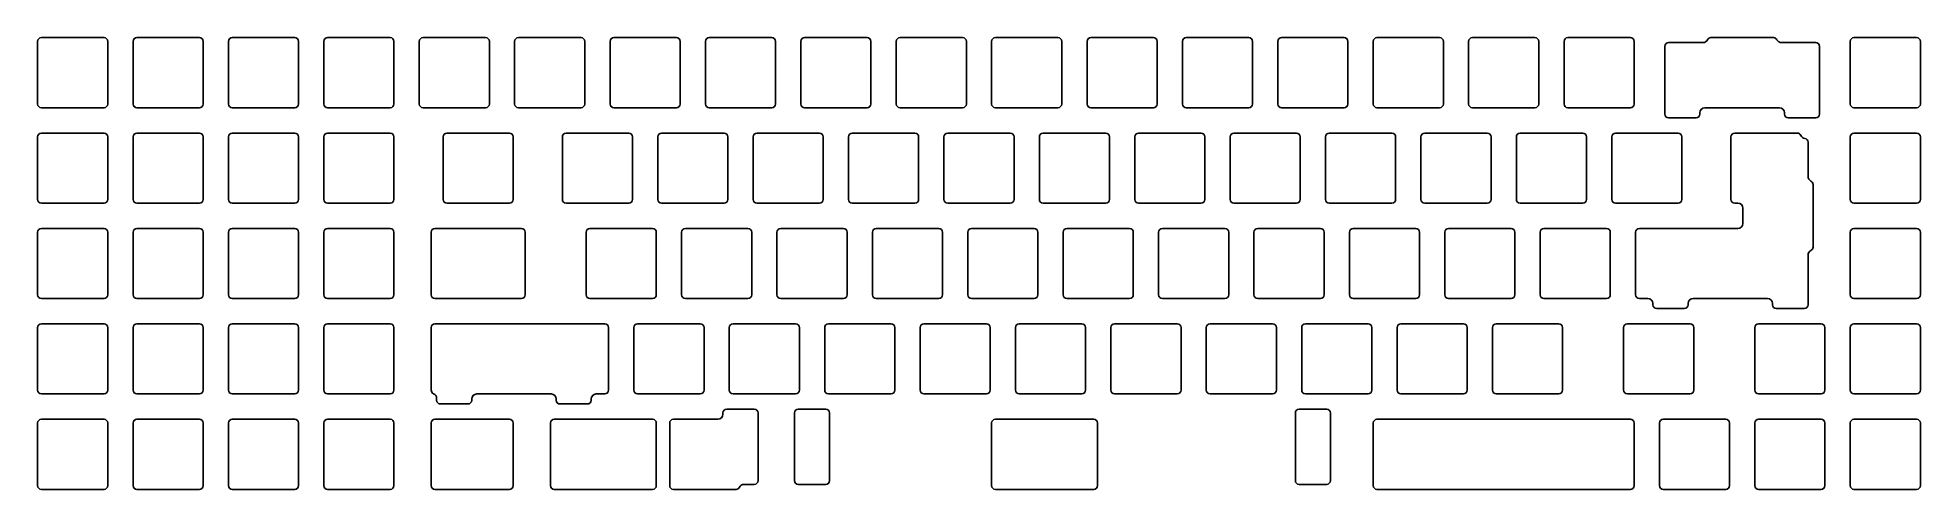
# Model space of a CAD drawing. Header units: millimetres. Extents: x -74 to 302, y -93 to -3.
import ezdxf

# ---------------------------------------------------------------- set-up
doc = ezdxf.new("R2010")
doc.units = ezdxf.units.MM

msp = doc.modelspace()

# ---------------------------------------------------------------- linework, layer by layer
for p, q in [((-73.675, -3.275), (-73.675, -15.775)), ((-72.925, -2.525), (-60.425, -2.525)), ((-59.675, -3.275), (-59.675, -15.775)), ((-54.625, -3.275), (-54.625, -15.775)), ((-53.875, -2.525), (-41.375, -2.525)), ((-40.625, -3.275), (-40.625, -15.775)), ((-35.575, -3.275), (-35.575, -15.775)), ((-34.825, -2.525), (-22.325, -2.525)), ((-21.575, -3.275), (-21.575, -15.775)), ((-16.525, -3.275), (-16.525, -15.775)), ((-15.775, -2.525), (-3.275, -2.525)), ((-2.525, -3.275), (-2.525, -15.775)), ((2.525, -3.275), (2.525, -15.775)), ((3.275, -2.525), (15.775, -2.525)), ((16.525, -3.275), (16.525, -15.775)), ((21.575, -3.275), (21.575, -15.775)), ((22.325, -2.525), (34.825, -2.525)), ((35.575, -3.275), (35.575, -15.775)), ((40.625, -3.275), (40.625, -15.775)), ((41.375, -2.525), (53.875, -2.525)), ((54.625, -3.275), (54.625, -15.775)), ((59.675, -3.275), (59.675, -15.775)), ((60.425, -2.525), (72.925, -2.525)), ((73.675, -3.275), (73.675, -15.775)), ((78.725, -3.275), (78.725, -15.775)), ((79.475, -2.525), (91.975, -2.525)), ((92.725, -3.275), (92.725, -15.775)), ((97.775, -3.275), (97.775, -15.775)), ((98.525, -2.525), (111.025, -2.525)), ((111.775, -3.275), (111.775, -15.775)), ((116.825, -3.275), (116.825, -15.775)), ((117.575, -2.525), (130.075, -2.525)), ((130.825, -3.275), (130.825, -15.775)), ((135.875, -3.275), (135.875, -15.775)), ((136.625, -2.525), (149.125, -2.525)), ((149.875, -3.275), (149.875, -15.775)), ((154.925, -3.275), (154.925, -15.775)), ((155.675, -2.525), (168.175, -2.525)), ((168.925, -3.275), (168.925, -15.775)), ((173.975, -3.275), (173.975, -15.775)), ((174.725, -2.525), (187.225, -2.525)), ((187.975, -3.275), (187.975, -15.775)), ((193.025, -3.275), (193.025, -15.775)), ((193.775, -2.525), (206.275, -2.525)), ((207.025, -3.275), (207.025, -15.775)), ((212.075, -3.275), (212.075, -15.775)), ((212.825, -2.525), (225.325, -2.525)), ((226.075, -3.275), (226.075, -15.775)), ((231.125, -3.275), (231.125, -15.775)), ((231.875, -2.525), (244.375, -2.525)), ((245.125, -3.275), (245.125, -15.775)), ((252.012, -3.525), (258.86886, -3.525)), ((260.45, -2.525), (272.95, -2.525)), ((281.388, -3.525), (274.53114, -3.525)), ((288.275, -3.275), (288.275, -15.775)), ((289.025, -2.525), (301.525, -2.525)), ((302.275, -3.275), (302.275, -15.775)), ((251.262, -4.275), (251.262, -17.775)), ((282.138, -4.275), (282.138, -17.775)), ((-72.925, -16.525), (-60.425, -16.525)), ((-53.875, -16.525), (-41.375, -16.525)), ((-34.825, -16.525), (-22.325, -16.525)), ((-15.775, -16.525), (-3.275, -16.525)), ((3.275, -16.525), (15.775, -16.525)), ((22.325, -16.525), (34.825, -16.525)), ((41.375, -16.525), (53.875, -16.525)), ((60.425, -16.525), (72.925, -16.525)), ((79.475, -16.525), (91.975, -16.525)), ((98.525, -16.525), (111.025, -16.525)), ((117.575, -16.525), (130.075, -16.525)), ((136.625, -16.525), (149.125, -16.525)), ((155.675, -16.525), (168.175, -16.525)), ((174.725, -16.525), (187.225, -16.525)), ((193.775, -16.525), (206.275, -16.525)), ((212.825, -16.525), (225.325, -16.525)), ((231.875, -16.525), (244.375, -16.525)), ((252.012, -18.525), (257.512, -18.525)), ((258.262, -17.775), (258.262, -17.525)), ((259.262, -16.525), (274.138, -16.525)), ((275.138, -17.775), (275.138, -17.525)), ((275.888, -18.525), (281.388, -18.525)), ((289.025, -16.525), (301.525, -16.525)), ((-73.675, -22.325), (-73.675, -34.825)), ((-72.925, -21.575), (-60.425, -21.575)), ((-59.675, -22.325), (-59.675, -34.825)), ((-54.625, -22.325), (-54.625, -34.825)), ((-53.875, -21.575), (-41.375, -21.575)), ((-40.625, -22.325), (-40.625, -34.825)), ((-35.575, -22.325), (-35.575, -34.825)), ((-34.825, -21.575), (-22.325, -21.575)), ((-21.575, -22.325), (-21.575, -34.825)), ((-16.525, -22.325), (-16.525, -34.825)), ((-15.775, -21.575), (-3.275, -21.575)), ((-2.525, -22.325), (-2.525, -34.825)), ((7.2875, -22.325), (7.2875, -34.825)), ((8.0375, -21.575), (20.5375, -21.575)), ((21.2875, -22.325), (21.2875, -34.825)), ((31.1, -22.325), (31.1, -34.825)), ((31.85, -21.575), (44.35, -21.575)), ((45.1, -22.325), (45.1, -34.825)), ((50.15, -22.325), (50.15, -34.825)), ((50.9, -21.575), (63.4, -21.575)), ((64.15, -22.325), (64.15, -34.825)), ((69.2, -22.325), (69.2, -34.825)), ((69.95, -21.575), (82.45, -21.575)), ((83.2, -22.325), (83.2, -34.825)), ((88.25, -22.325), (88.25, -34.825)), ((89, -21.575), (101.5, -21.575)), ((102.25, -22.325), (102.25, -34.825)), ((107.3, -22.325), (107.3, -34.825)), ((108.05, -21.575), (120.55, -21.575)), ((121.3, -22.325), (121.3, -34.825)), ((126.35, -22.325), (126.35, -34.825)), ((127.1, -21.575), (139.6, -21.575)), ((140.35, -22.325), (140.35, -34.825)), ((145.4, -22.325), (145.4, -34.825)), ((146.15, -21.575), (158.65, -21.575)), ((159.4, -22.325), (159.4, -34.825)), ((164.45, -22.325), (164.45, -34.825)), ((165.2, -21.575), (177.7, -21.575)), ((178.45, -22.325), (178.45, -34.825)), ((183.5, -22.325), (183.5, -34.825)), ((184.25, -21.575), (196.75, -21.575)), ((197.5, -22.325), (197.5, -34.825)), ((202.55, -22.325), (202.55, -34.825)), ((203.3, -21.575), (215.8, -21.575)), ((216.55, -22.325), (216.55, -34.825)), ((221.6, -22.325), (221.6, -34.825)), ((222.35, -21.575), (234.85, -21.575)), ((235.6, -22.325), (235.6, -34.825)), ((240.65, -22.325), (240.65, -34.825)), ((241.4, -21.575), (253.9, -21.575)), ((254.65, -22.325), (254.65, -34.825)), ((264.4625, -22.325), (264.4625, -34.825)), ((265.2125, -21.575), (277.7125, -21.575)), ((288.275, -22.325), (288.275, -34.825)), ((289.025, -21.575), (301.525, -21.575)), ((302.275, -22.325), (302.275, -34.825)), ((279.84375, -23.412), (279.84375, -30.26886)), ((280.84375, -31.85), (280.84375, -44.35)), ((-72.925, -35.575), (-60.425, -35.575)), ((-53.875, -35.575), (-41.375, -35.575)), ((-34.825, -35.575), (-22.325, -35.575)), ((-15.775, -35.575), (-3.275, -35.575)), ((8.0375, -35.575), (20.5375, -35.575)), ((31.85, -35.575), (44.35, -35.575)), ((50.9, -35.575), (63.4, -35.575)), ((69.95, -35.575), (82.45, -35.575)), ((89, -35.575), (101.5, -35.575)), ((108.05, -35.575), (120.55, -35.575)), ((127.1, -35.575), (139.6, -35.575)), ((146.15, -35.575), (158.65, -35.575)), ((165.2, -35.575), (177.7, -35.575)), ((184.25, -35.575), (196.75, -35.575)), ((203.3, -35.575), (215.8, -35.575)), ((222.35, -35.575), (234.85, -35.575)), ((241.4, -35.575), (253.9, -35.575)), ((265.2125, -35.575), (265.84375, -35.575)), ((266.84375, -36.575), (266.84375, -39.625)), ((289.025, -35.575), (301.525, -35.575)), ((-72.925, -40.625), (-60.425, -40.625)), ((-53.875, -40.625), (-41.375, -40.625)), ((-34.825, -40.625), (-22.325, -40.625)), ((-15.775, -40.625), (-3.275, -40.625)), ((5.65625, -40.625), (22.91875, -40.625)), ((36.6125, -40.625), (49.1125, -40.625)), ((55.6625, -40.625), (68.1625, -40.625)), ((74.7125, -40.625), (87.2125, -40.625)), ((93.7625, -40.625), (106.2625, -40.625)), ((112.8125, -40.625), (125.3125, -40.625)), ((131.8625, -40.625), (144.3625, -40.625)), ((150.9125, -40.625), (163.4125, -40.625)), ((169.9625, -40.625), (182.4625, -40.625)), ((189.0125, -40.625), (201.5125, -40.625)), ((208.0625, -40.625), (220.5625, -40.625)), ((227.1125, -40.625), (239.6125, -40.625)), ((265.84375, -40.625), (246.1625, -40.625)), ((289.025, -40.625), (301.525, -40.625)), ((-73.675, -41.375), (-73.675, -53.875)), ((-59.675, -41.375), (-59.675, -53.875)), ((-54.625, -41.375), (-54.625, -53.875)), ((-40.625, -41.375), (-40.625, -53.875)), ((-35.575, -41.375), (-35.575, -53.875)), ((-21.575, -41.375), (-21.575, -53.875)), ((-16.525, -41.375), (-16.525, -53.875)), ((-2.525, -41.375), (-2.525, -53.875)), ((4.90625, -41.375), (4.90625, -53.875)), ((23.66875, -41.375), (23.66875, -53.875)), ((35.8625, -41.375), (35.8625, -53.875)), ((49.8625, -41.375), (49.8625, -53.875)), ((54.9125, -41.375), (54.9125, -53.875)), ((68.9125, -41.375), (68.9125, -53.875)), ((73.9625, -41.375), (73.9625, -53.875)), ((87.9625, -41.375), (87.9625, -53.875)), ((93.0125, -41.375), (93.0125, -53.875)), ((107.0125, -41.375), (107.0125, -53.875)), ((112.0625, -41.375), (112.0625, -53.875)), ((126.0625, -41.375), (126.0625, -53.875)), ((131.1125, -41.375), (131.1125, -53.875)), ((145.1125, -41.375), (145.1125, -53.875)), ((150.1625, -41.375), (150.1625, -53.875)), ((164.1625, -41.375), (164.1625, -53.875)), ((169.2125, -41.375), (169.2125, -53.875)), ((183.2125, -41.375), (183.2125, -53.875)), ((188.2625, -41.375), (188.2625, -53.875)), ((202.2625, -41.375), (202.2625, -53.875)), ((207.3125, -41.375), (207.3125, -53.875)), ((221.3125, -41.375), (221.3125, -53.875)), ((226.3625, -41.375), (226.3625, -53.875)), ((240.3625, -41.375), (240.3625, -53.875)), ((245.4125, -41.375), (245.4125, -53.875)), ((288.275, -41.375), (288.275, -53.875)), ((302.275, -41.375), (302.275, -53.875)), ((279.84375, -55.875), (279.84375, -45.93114)), ((-72.925, -54.625), (-60.425, -54.625)), ((-53.875, -54.625), (-41.375, -54.625)), ((-34.825, -54.625), (-22.325, -54.625)), ((-15.775, -54.625), (-3.275, -54.625)), ((5.65625, -54.625), (22.91875, -54.625)), ((36.6125, -54.625), (49.1125, -54.625)), ((55.6625, -54.625), (68.1625, -54.625)), ((74.7125, -54.625), (87.2125, -54.625)), ((93.7625, -54.625), (106.2625, -54.625)), ((112.8125, -54.625), (125.3125, -54.625)), ((131.8625, -54.625), (144.3625, -54.625)), ((150.9125, -54.625), (163.4125, -54.625)), ((169.9625, -54.625), (182.4625, -54.625)), ((189.0125, -54.625), (201.5125, -54.625)), ((208.0625, -54.625), (220.5625, -54.625)), ((227.1125, -54.625), (239.6125, -54.625)), ((246.1625, -54.625), (247.88075, -54.625)), ((248.88075, -55.875), (248.88075, -55.625)), ((255.88075, -55.875), (255.88075, -55.625)), ((256.88075, -54.625), (271.75675, -54.625)), ((272.75675, -55.875), (272.75675, -55.625)), ((289.025, -54.625), (301.525, -54.625)), ((-72.925, -59.675), (-60.425, -59.675)), ((-53.875, -59.675), (-41.375, -59.675)), ((-34.825, -59.675), (-22.325, -59.675)), ((-15.775, -59.675), (-3.275, -59.675)), ((5.65625, -59.675), (39.5875, -59.675)), ((46.1375, -59.675), (58.6375, -59.675)), ((65.1875, -59.675), (77.6875, -59.675)), ((84.2375, -59.675), (96.7375, -59.675)), ((103.2875, -59.675), (115.7875, -59.675)), ((122.3375, -59.675), (134.8375, -59.675)), ((141.3875, -59.675), (153.8875, -59.675)), ((160.4375, -59.675), (172.9375, -59.675)), ((179.4875, -59.675), (191.9875, -59.675)), ((198.5375, -59.675), (211.0375, -59.675)), ((217.5875, -59.675), (230.0875, -59.675)), ((243.78125, -59.675), (256.28125, -59.675)), ((249.63075, -56.625), (255.13075, -56.625)), ((269.975, -59.675), (282.475, -59.675)), ((273.50675, -56.625), (279.09375, -56.625)), ((289.025, -59.675), (301.525, -59.675)), ((-73.675, -60.425), (-73.675, -72.925)), ((-59.675, -60.425), (-59.675, -72.925)), ((-54.625, -60.425), (-54.625, -72.925)), ((-40.625, -60.425), (-40.625, -72.925)), ((-35.575, -60.425), (-35.575, -72.925)), ((-21.575, -60.425), (-21.575, -72.925)), ((-16.525, -60.425), (-16.525, -72.925)), ((-2.525, -60.425), (-2.525, -72.925)), ((4.90625, -60.425), (4.90625, -72.925)), ((40.3375, -60.425), (40.3375, -72.925)), ((45.3875, -60.425), (45.3875, -72.925)), ((59.3875, -60.425), (59.3875, -72.925)), ((64.4375, -60.425), (64.4375, -72.925)), ((78.4375, -60.425), (78.4375, -72.925)), ((83.4875, -60.425), (83.4875, -72.925)), ((97.4875, -60.425), (97.4875, -72.925)), ((102.5375, -60.425), (102.5375, -72.925)), ((116.5375, -60.425), (116.5375, -72.925)), ((121.5875, -60.425), (121.5875, -72.925)), ((135.5875, -60.425), (135.5875, -72.925)), ((140.6375, -60.425), (140.6375, -72.925)), ((154.6375, -60.425), (154.6375, -72.925)), ((159.6875, -60.425), (159.6875, -72.925)), ((173.6875, -60.425), (173.6875, -72.925)), ((178.7375, -60.425), (178.7375, -72.925)), ((192.7375, -60.425), (192.7375, -72.925)), ((197.7875, -60.425), (197.7875, -72.925)), ((211.7875, -60.425), (211.7875, -72.925)), ((216.8375, -60.425), (216.8375, -72.925)), ((230.8375, -60.425), (230.8375, -72.925)), ((243.03125, -60.425), (243.03125, -72.925)), ((257.03125, -60.425), (257.03125, -72.925)), ((269.225, -60.425), (269.225, -72.925)), ((283.225, -60.425), (283.225, -72.925)), ((288.275, -60.425), (288.275, -72.925)), ((302.275, -60.425), (302.275, -72.925)), ((-72.925, -73.675), (-60.425, -73.675)), ((-53.875, -73.675), (-41.375, -73.675)), ((-34.825, -73.675), (-22.325, -73.675)), ((-15.775, -73.675), (-3.275, -73.675)), ((5.99325, -74.925), (5.99325, -74.54455)), ((12.99325, -74.925), (12.99325, -74.675)), ((28.86925, -73.675), (13.99325, -73.675)), ((29.86925, -74.925), (29.86925, -74.675)), ((36.86925, -74.925), (36.86925, -74.675)), ((37.86925, -73.675), (39.5875, -73.675)), ((46.1375, -73.675), (58.6375, -73.675)), ((65.1875, -73.675), (77.6875, -73.675)), ((84.2375, -73.675), (96.7375, -73.675)), ((103.2875, -73.675), (115.7875, -73.675)), ((122.3375, -73.675), (134.8375, -73.675)), ((141.3875, -73.675), (153.8875, -73.675)), ((160.4375, -73.675), (172.9375, -73.675)), ((179.4875, -73.675), (191.9875, -73.675)), ((198.5375, -73.675), (211.0375, -73.675)), ((217.5875, -73.675), (230.0875, -73.675)), ((243.78125, -73.675), (256.28125, -73.675)), ((269.975, -73.675), (282.475, -73.675)), ((289.025, -73.675), (301.525, -73.675)), ((-72.925, -78.725), (-60.425, -78.725)), ((-53.875, -78.725), (-41.375, -78.725)), ((-34.825, -78.725), (-22.325, -78.725)), ((-15.775, -78.725), (-3.275, -78.725)), ((5.65625, -78.725), (20.5375, -78.725)), ((6.74325, -75.675), (12.24325, -75.675)), ((29.46875, -78.725), (49.1125, -78.725)), ((30.61925, -75.675), (36.11925, -75.675)), ((53.28125, -78.725), (62.175, -78.725)), ((63.175, -77.725), (63.175, -77.475)), ((69.425, -76.725), (63.925, -76.725)), ((70.175, -90.975), (70.175, -77.475)), ((77.46875, -90.975), (77.46875, -77.475)), ((83.71875, -76.725), (78.21875, -76.725)), ((84.46875, -90.975), (84.46875, -77.475)), ((117.575, -78.725), (137.21875, -78.725)), ((177.46875, -90.975), (177.46875, -77.475)), ((177.475, -90.975), (177.475, -77.475)), ((183.71875, -76.725), (178.21875, -76.725)), ((183.725, -76.725), (178.225, -76.725)), ((184.46875, -90.975), (184.46875, -77.475)), ((184.475, -90.975), (184.475, -77.475)), ((193.775, -78.725), (244.375, -78.725)), ((250.925, -78.725), (263.425, -78.725)), ((269.975, -78.725), (282.475, -78.725)), ((289.025, -78.725), (301.525, -78.725)), ((-73.675, -79.475), (-73.675, -91.975)), ((-59.675, -79.475), (-59.675, -91.975)), ((-54.625, -79.475), (-54.625, -91.975)), ((-40.625, -79.475), (-40.625, -91.975)), ((-35.575, -79.475), (-35.575, -91.975)), ((-21.575, -79.475), (-21.575, -91.975)), ((-16.525, -79.475), (-16.525, -91.975)), ((-2.525, -79.475), (-2.525, -91.975)), ((4.90625, -79.475), (4.90625, -91.975)), ((21.2875, -79.475), (21.2875, -91.975)), ((28.71875, -79.475), (28.71875, -91.975)), ((49.8625, -79.475), (49.8625, -91.975)), ((52.53125, -79.475), (52.53125, -91.975)), ((116.825, -79.475), (116.825, -91.975)), ((137.96875, -79.475), (137.96875, -91.975)), ((193.025, -79.475), (193.025, -91.975)), ((245.125, -79.475), (245.125, -91.975)), ((250.175, -79.475), (250.175, -91.975)), ((264.175, -79.475), (264.175, -91.975)), ((269.225, -79.475), (269.225, -91.975)), ((283.225, -79.475), (283.225, -91.975)), ((288.275, -79.475), (288.275, -91.975)), ((302.275, -79.475), (302.275, -91.975)), ((-72.925, -92.725), (-60.425, -92.725)), ((-53.875, -92.725), (-41.375, -92.725)), ((-34.825, -92.725), (-22.325, -92.725)), ((-15.775, -92.725), (-3.275, -92.725)), ((5.65625, -92.725), (20.5375, -92.725)), ((29.46875, -92.725), (49.1125, -92.725)), ((53.28125, -92.725), (65.78125, -92.725)), ((67.36239, -91.725), (69.425, -91.725)), ((83.71875, -91.725), (78.21875, -91.725)), ((117.575, -92.725), (137.21875, -92.725)), ((183.71875, -91.725), (178.21875, -91.725)), ((183.725, -91.725), (178.225, -91.725)), ((193.775, -92.725), (244.375, -92.725)), ((250.925, -92.725), (263.425, -92.725)), ((269.975, -92.725), (282.475, -92.725)), ((289.025, -92.725), (301.525, -92.725))]:
    msp.add_line(p, q)
for centre, radius, start, end in [((-72.925, -3.275), 0.75, 90, 180), ((-60.425, -3.275), 0.75, 0, 90), ((-53.875, -3.275), 0.75, 90, 180), ((-41.375, -3.275), 0.75, 0, 90), ((-34.825, -3.275), 0.75, 90, 180), ((-22.325, -3.275), 0.75, 0, 90), ((-15.775, -3.275), 0.75, 90, 180), ((-3.275, -3.275), 0.75, 0, 90), ((3.275, -3.275), 0.75, 90, 180), ((15.775, -3.275), 0.75, 0, 90), ((22.325, -3.275), 0.75, 90, 180), ((34.825, -3.275), 0.75, 0, 90), ((41.375, -3.275), 0.75, 90, 180), ((53.875, -3.275), 0.75, 0, 90), ((60.425, -3.275), 0.75, 90, 180), ((72.925, -3.275), 0.75, 0, 90), ((79.475, -3.275), 0.75, 90, 180), ((91.975, -3.275), 0.75, 0, 90), ((98.525, -3.275), 0.75, 90, 180), ((111.025, -3.275), 0.75, 0, 90), ((117.575, -3.275), 0.75, 90, 180), ((130.075, -3.275), 0.75, 0, 90), ((136.625, -3.275), 0.75, 90, 180), ((149.125, -3.275), 0.75, 0, 90), ((155.675, -3.275), 0.75, 90, 180), ((168.175, -3.275), 0.75, 0, 90), ((174.725, -3.275), 0.75, 90, 180), ((187.225, -3.275), 0.75, 0, 90), ((193.775, -3.275), 0.75, 90, 180), ((206.275, -3.275), 0.75, 0, 90), ((212.825, -3.275), 0.75, 90, 180), ((225.325, -3.275), 0.75, 0, 90), ((231.875, -3.275), 0.75, 90, 180), ((244.375, -3.275), 0.75, 0, 90), ((252.012, -4.275), 0.75, 90, 180), ((258.86886, -2.525), 1, 270, 334.6230665), ((260.45, -3.275), 0.75, 90, 154.6230665), ((272.95, -3.275), 0.75, 25.3769335, 90), ((274.53114, -2.525), 1, 205.3769335, 270), ((281.388, -4.275), 0.75, 0, 90), ((289.025, -3.275), 0.75, 90, 180), ((301.525, -3.275), 0.75, 0, 90), ((-72.925, -15.775), 0.75, 180, 270), ((-60.425, -15.775), 0.75, 270, 0), ((-53.875, -15.775), 0.75, 180, 270), ((-41.375, -15.775), 0.75, 270, 0), ((-34.825, -15.775), 0.75, 180, 270), ((-22.325, -15.775), 0.75, 270, 0), ((-15.775, -15.775), 0.75, 180, 270), ((-3.275, -15.775), 0.75, 270, 0), ((3.275, -15.775), 0.75, 180, 270), ((15.775, -15.775), 0.75, 270, 360), ((22.325, -15.775), 0.75, 180, 270), ((34.825, -15.775), 0.75, 270, 360), ((41.375, -15.775), 0.75, 180, 270), ((53.875, -15.775), 0.75, 270, 360), ((60.425, -15.775), 0.75, 180, 270), ((72.925, -15.775), 0.75, 270, 360), ((79.475, -15.775), 0.75, 180, 270), ((91.975, -15.775), 0.75, 270, 360), ((98.525, -15.775), 0.75, 180, 270), ((111.025, -15.775), 0.75, 270, 360), ((117.575, -15.775), 0.75, 180, 270), ((130.075, -15.775), 0.75, 270, 360), ((136.625, -15.775), 0.75, 180, 270), ((149.125, -15.775), 0.75, 270, 360), ((155.675, -15.775), 0.75, 180, 270), ((168.175, -15.775), 0.75, 270, 360), ((174.725, -15.775), 0.75, 180, 270), ((187.225, -15.775), 0.75, 270, 360), ((193.775, -15.775), 0.75, 180, 270), ((206.275, -15.775), 0.75, 270, 360), ((212.825, -15.775), 0.75, 180, 270), ((225.325, -15.775), 0.75, 270, 360), ((231.875, -15.775), 0.75, 180, 270), ((244.375, -15.775), 0.75, 270, 360), ((252.012, -17.775), 0.75, 180, 270), ((257.512, -17.775), 0.75, 270, 360), ((259.262, -17.525), 1, 90, 180), ((274.138, -17.525), 1, 0, 90), ((275.888, -17.775), 0.75, 180, 270), ((281.388, -17.775), 0.75, 270, 360), ((289.025, -15.775), 0.75, 180, 270), ((301.525, -15.775), 0.75, 270, 360), ((-72.925, -22.325), 0.75, 90, 180), ((-60.425, -22.325), 0.75, 0, 90), ((-53.875, -22.325), 0.75, 90, 180), ((-41.375, -22.325), 0.75, 0, 90), ((-34.825, -22.325), 0.75, 90, 180), ((-22.325, -22.325), 0.75, 0, 90), ((-15.775, -22.325), 0.75, 90, 180), ((-3.275, -22.325), 0.75, 0, 90), ((8.0375, -22.325), 0.75, 90, 180), ((20.5375, -22.325), 0.75, 0, 90), ((31.85, -22.325), 0.75, 90, 180), ((44.35, -22.325), 0.75, 0, 90), ((50.9, -22.325), 0.75, 90, 180), ((63.4, -22.325), 0.75, 0, 90), ((69.95, -22.325), 0.75, 90, 180), ((82.45, -22.325), 0.75, 0, 90), ((89, -22.325), 0.75, 90, 180), ((101.5, -22.325), 0.75, 0, 90), ((108.05, -22.325), 0.75, 90, 180), ((120.55, -22.325), 0.75, 0, 90), ((127.1, -22.325), 0.75, 90, 180), ((139.6, -22.325), 0.75, 0, 90), ((146.15, -22.325), 0.75, 90, 180), ((158.65, -22.325), 0.75, 0, 90), ((165.2, -22.325), 0.75, 90, 180), ((177.7, -22.325), 0.75, 0, 90), ((184.25, -22.325), 0.75, 90, 180), ((196.75, -22.325), 0.75, 0, 90), ((203.3, -22.325), 0.75, 90, 180), ((215.8, -22.325), 0.75, 0, 90), ((222.35, -22.325), 0.75, 90, 180), ((234.85, -22.325), 0.75, 0, 90), ((241.4, -22.325), 0.75, 90, 180), ((253.9, -22.325), 0.75, 0, 90), ((265.2125, -22.325), 0.75, 90, 180), ((277.7125, -22.325), 0.75, 21.653195, 90), ((279.33901, -21.67927), 1, 201.653195, 261.9435552), ((289.025, -22.325), 0.75, 90, 180), ((301.525, -22.325), 0.75, 0, 90), ((279.09375, -23.412), 0.75, 0, 81.9435552), ((280.84375, -30.26886), 1, 180, 244.6230665), ((280.09375, -31.85), 0.75, 0, 64.6230665), ((-72.925, -34.825), 0.75, 180, 270), ((-60.425, -34.825), 0.75, 270, 0), ((-53.875, -34.825), 0.75, 180, 270), ((-41.375, -34.825), 0.75, 270, 0), ((-34.825, -34.825), 0.75, 180, 270), ((-22.325, -34.825), 0.75, 270, 0), ((-15.775, -34.825), 0.75, 180, 270), ((-3.275, -34.825), 0.75, 270, 0), ((8.0375, -34.825), 0.75, 180, 270), ((20.5375, -34.825), 0.75, 270, 360), ((31.85, -34.825), 0.75, 180, 270), ((44.35, -34.825), 0.75, 270, 360), ((50.9, -34.825), 0.75, 180, 270), ((63.4, -34.825), 0.75, 270, 360), ((69.95, -34.825), 0.75, 180, 270), ((82.45, -34.825), 0.75, 270, 360), ((89, -34.825), 0.75, 180, 270), ((101.5, -34.825), 0.75, 270, 360), ((108.05, -34.825), 0.75, 180, 270), ((120.55, -34.825), 0.75, 270, 360), ((127.1, -34.825), 0.75, 180, 270), ((139.6, -34.825), 0.75, 270, 360), ((146.15, -34.825), 0.75, 180, 270), ((158.65, -34.825), 0.75, 270, 360), ((165.2, -34.825), 0.75, 180, 270), ((177.7, -34.825), 0.75, 270, 360), ((184.25, -34.825), 0.75, 180, 270), ((196.75, -34.825), 0.75, 270, 360), ((203.3, -34.825), 0.75, 180, 270), ((215.8, -34.825), 0.75, 270, 360), ((222.35, -34.825), 0.75, 180, 270), ((234.85, -34.825), 0.75, 270, 360), ((241.4, -34.825), 0.75, 180, 270), ((253.9, -34.825), 0.75, 270, 360), ((265.2125, -34.825), 0.75, 180, 270), ((265.84375, -36.575), 1, 0, 90), ((289.025, -34.825), 0.75, 180, 270), ((301.525, -34.825), 0.75, 270, 360), ((-72.925, -41.375), 0.75, 90, 180), ((-60.425, -41.375), 0.75, 0, 90), ((-53.875, -41.375), 0.75, 90, 180), ((-41.375, -41.375), 0.75, 0, 90), ((-34.825, -41.375), 0.75, 90, 180), ((-22.325, -41.375), 0.75, 0, 90), ((-15.775, -41.375), 0.75, 90, 180), ((-3.275, -41.375), 0.75, 0, 90), ((5.65625, -41.375), 0.75, 90, 180), ((22.91875, -41.375), 0.75, 0, 90), ((36.6125, -41.375), 0.75, 90, 180), ((49.1125, -41.375), 0.75, 0, 90), ((55.6625, -41.375), 0.75, 90, 180), ((68.1625, -41.375), 0.75, 0, 90), ((74.7125, -41.375), 0.75, 90, 180), ((87.2125, -41.375), 0.75, 0, 90), ((93.7625, -41.375), 0.75, 90, 180), ((106.2625, -41.375), 0.75, 0, 90), ((112.8125, -41.375), 0.75, 90, 180), ((125.3125, -41.375), 0.75, 0, 90), ((131.8625, -41.375), 0.75, 90, 180), ((144.3625, -41.375), 0.75, 0, 90), ((150.9125, -41.375), 0.75, 90, 180), ((163.4125, -41.375), 0.75, 0, 90), ((169.9625, -41.375), 0.75, 90, 180), ((182.4625, -41.375), 0.75, 0, 90), ((189.0125, -41.375), 0.75, 90, 180), ((201.5125, -41.375), 0.75, 0, 90), ((208.0625, -41.375), 0.75, 90, 180), ((220.5625, -41.375), 0.75, 0, 90), ((227.1125, -41.375), 0.75, 90, 180), ((239.6125, -41.375), 0.75, 0, 90), ((246.1625, -41.375), 0.75, 90, 180), ((265.84375, -39.625), 1, 270, 0), ((289.025, -41.375), 0.75, 90, 180), ((301.525, -41.375), 0.75, 0, 90), ((280.84375, -45.93114), 1, 115.3769335, 180), ((280.09375, -44.35), 0.75, 295.3769335, 0), ((-72.925, -53.875), 0.75, 180, 270), ((-60.425, -53.875), 0.75, 270, 0), ((-53.875, -53.875), 0.75, 180, 270), ((-41.375, -53.875), 0.75, 270, 0), ((-34.825, -53.875), 0.75, 180, 270), ((-22.325, -53.875), 0.75, 270, 0), ((-15.775, -53.875), 0.75, 180, 270), ((-3.275, -53.875), 0.75, 270, 0), ((5.65625, -53.875), 0.75, 180, 270), ((22.91875, -53.875), 0.75, 270, 360), ((36.6125, -53.875), 0.75, 180, 270), ((49.1125, -53.875), 0.75, 270, 360), ((55.6625, -53.875), 0.75, 180, 270), ((68.1625, -53.875), 0.75, 270, 360), ((74.7125, -53.875), 0.75, 180, 270), ((87.2125, -53.875), 0.75, 270, 360), ((93.7625, -53.875), 0.75, 180, 270), ((106.2625, -53.875), 0.75, 270, 360), ((112.8125, -53.875), 0.75, 180, 270), ((125.3125, -53.875), 0.75, 270, 360), ((131.8625, -53.875), 0.75, 180, 270), ((144.3625, -53.875), 0.75, 270, 360), ((150.9125, -53.875), 0.75, 180, 270), ((163.4125, -53.875), 0.75, 270, 360), ((169.9625, -53.875), 0.75, 180, 270), ((182.4625, -53.875), 0.75, 270, 360), ((189.0125, -53.875), 0.75, 180, 270), ((201.5125, -53.875), 0.75, 270, 360), ((208.0625, -53.875), 0.75, 180, 270), ((220.5625, -53.875), 0.75, 270, 360), ((227.1125, -53.875), 0.75, 180, 270), ((239.6125, -53.875), 0.75, 270, 360), ((246.1625, -53.875), 0.75, 180, 270), ((247.88075, -55.625), 1, 0, 90), ((249.63075, -55.875), 0.75, 180, 270), ((255.13075, -55.875), 0.75, 270, 360), ((256.88075, -55.625), 1, 90, 180), ((271.75675, -55.625), 1, 0, 90), ((273.50675, -55.875), 0.75, 180, 270), ((279.09375, -55.875), 0.75, 270, 0), ((289.025, -53.875), 0.75, 180, 270), ((301.525, -53.875), 0.75, 270, 360), ((-72.925, -60.425), 0.75, 90, 180), ((-60.425, -60.425), 0.75, 0, 90), ((-53.875, -60.425), 0.75, 90, 180), ((-41.375, -60.425), 0.75, 0, 90), ((-34.825, -60.425), 0.75, 90, 180), ((-22.325, -60.425), 0.75, 0, 90), ((-15.775, -60.425), 0.75, 90, 180), ((-3.275, -60.425), 0.75, 0, 90), ((5.65625, -60.425), 0.75, 90, 180), ((39.5875, -60.425), 0.75, 0, 90), ((46.1375, -60.425), 0.75, 90, 180), ((58.6375, -60.425), 0.75, 0, 90), ((65.1875, -60.425), 0.75, 90, 180), ((77.6875, -60.425), 0.75, 0, 90), ((84.2375, -60.425), 0.75, 90, 180), ((96.7375, -60.425), 0.75, 0, 90), ((103.2875, -60.425), 0.75, 90, 180), ((115.7875, -60.425), 0.75, 0, 90), ((122.3375, -60.425), 0.75, 90, 180), ((134.8375, -60.425), 0.75, 0, 90), ((141.3875, -60.425), 0.75, 90, 180), ((153.8875, -60.425), 0.75, 0, 90), ((160.4375, -60.425), 0.75, 90, 180), ((172.9375, -60.425), 0.75, 0, 90), ((179.4875, -60.425), 0.75, 90, 180), ((191.9875, -60.425), 0.75, 0, 90), ((198.5375, -60.425), 0.75, 90, 180), ((211.0375, -60.425), 0.75, 0, 90), ((217.5875, -60.425), 0.75, 90, 180), ((230.0875, -60.425), 0.75, 0, 90), ((243.78125, -60.425), 0.75, 90, 180), ((256.28125, -60.425), 0.75, 0, 90), ((269.975, -60.425), 0.75, 90, 180), ((282.475, -60.425), 0.75, 0, 90), ((289.025, -60.425), 0.75, 90, 180), ((301.525, -60.425), 0.75, 0, 90), ((-72.925, -72.925), 0.75, 180, 270), ((-60.425, -72.925), 0.75, 270, 0), ((-53.875, -72.925), 0.75, 180, 270), ((-41.375, -72.925), 0.75, 270, 0), ((-34.825, -72.925), 0.75, 180, 270), ((-22.325, -72.925), 0.75, 270, 0), ((-15.775, -72.925), 0.75, 180, 270), ((-3.275, -72.925), 0.75, 270, 0), ((5.65625, -72.925), 0.75, 180, 247.7370906), ((4.99325, -74.54455), 1, 0, 67.7370906), ((6.74325, -74.925), 0.75, 180, 270), ((12.24325, -74.925), 0.75, 270, 360), ((13.99325, -74.675), 1, 90, 180), ((28.86925, -74.675), 1, 0, 90), ((30.61925, -74.925), 0.75, 180, 270), ((36.11925, -74.925), 0.75, 270, 360), ((37.86925, -74.675), 1, 90, 180), ((39.5875, -72.925), 0.75, 270, 360), ((46.1375, -72.925), 0.75, 180, 270), ((58.6375, -72.925), 0.75, 270, 360), ((65.1875, -72.925), 0.75, 180, 270), ((77.6875, -72.925), 0.75, 270, 360), ((84.2375, -72.925), 0.75, 180, 270), ((96.7375, -72.925), 0.75, 270, 360), ((103.2875, -72.925), 0.75, 180, 270), ((115.7875, -72.925), 0.75, 270, 360), ((122.3375, -72.925), 0.75, 180, 270), ((134.8375, -72.925), 0.75, 270, 360), ((141.3875, -72.925), 0.75, 180, 270), ((153.8875, -72.925), 0.75, 270, 360), ((160.4375, -72.925), 0.75, 180, 270), ((172.9375, -72.925), 0.75, 270, 360), ((179.4875, -72.925), 0.75, 180, 270), ((191.9875, -72.925), 0.75, 270, 360), ((198.5375, -72.925), 0.75, 180, 270), ((211.0375, -72.925), 0.75, 270, 360), ((217.5875, -72.925), 0.75, 180, 270), ((230.0875, -72.925), 0.75, 270, 360), ((243.78125, -72.925), 0.75, 180, 270), ((256.28125, -72.925), 0.75, 270, 360), ((269.975, -72.925), 0.75, 180, 270), ((282.475, -72.925), 0.75, 270, 360), ((289.025, -72.925), 0.75, 180, 270), ((301.525, -72.925), 0.75, 270, 360), ((-72.925, -79.475), 0.75, 90, 180), ((-60.425, -79.475), 0.75, 0, 90), ((-53.875, -79.475), 0.75, 90, 180), ((-41.375, -79.475), 0.75, 0, 90), ((-34.825, -79.475), 0.75, 90, 180), ((-22.325, -79.475), 0.75, 0, 90), ((-15.775, -79.475), 0.75, 90, 180), ((-3.275, -79.475), 0.75, 0, 90), ((5.65625, -79.475), 0.75, 90, 180), ((20.5375, -79.475), 0.75, 0, 90), ((29.46875, -79.475), 0.75, 90, 180), ((49.1125, -79.475), 0.75, 0, 90), ((53.28125, -79.475), 0.75, 90, 180), ((62.175, -77.725), 1, 270, 0), ((63.925, -77.475), 0.75, 90, 180), ((69.425, -77.475), 0.75, 0, 90), ((78.21875, -77.475), 0.75, 90, 180), ((83.71875, -77.475), 0.75, 0, 90), ((117.575, -79.475), 0.75, 90, 180), ((137.21875, -79.475), 0.75, 0, 90), ((178.21875, -77.475), 0.75, 90, 180), ((178.225, -77.475), 0.75, 90, 180), ((183.71875, -77.475), 0.75, 0, 90), ((183.725, -77.475), 0.75, 0, 90), ((193.775, -79.475), 0.75, 90, 180), ((244.375, -79.475), 0.75, 0, 90), ((250.925, -79.475), 0.75, 90, 180), ((263.425, -79.475), 0.75, 0, 90), ((269.975, -79.475), 0.75, 90, 180), ((282.475, -79.475), 0.75, 0, 90), ((289.025, -79.475), 0.75, 90, 180), ((301.525, -79.475), 0.75, 0, 90), ((-72.925, -91.975), 0.75, 180, 270), ((-60.425, -91.975), 0.75, 270, 0), ((-53.875, -91.975), 0.75, 180, 270), ((-41.375, -91.975), 0.75, 270, 0), ((-34.825, -91.975), 0.75, 180, 270), ((-22.325, -91.975), 0.75, 270, 0), ((-15.775, -91.975), 0.75, 180, 270), ((-3.275, -91.975), 0.75, 270, 0), ((5.65625, -91.975), 0.75, 180, 270), ((20.5375, -91.975), 0.75, 270, 360), ((29.46875, -91.975), 0.75, 180, 270), ((49.1125, -91.975), 0.75, 270, 360), ((53.28125, -91.975), 0.75, 180, 270), ((65.78125, -91.975), 0.75, 270, 334.6230665), ((67.36239, -92.725), 1, 90, 154.6230665), ((69.425, -90.975), 0.75, -90, 0), ((78.21875, -90.975), 0.75, -180, -90), ((83.71875, -90.975), 0.75, -90, 0), ((117.575, -91.975), 0.75, 180, 270), ((137.21875, -91.975), 0.75, 270, 360), ((178.21875, -90.975), 0.75, -180, -90), ((178.225, -90.975), 0.75, -180, -90), ((183.71875, -90.975), 0.75, -90, 0), ((183.725, -90.975), 0.75, -90, 0), ((193.775, -91.975), 0.75, 180, 270), ((244.375, -91.975), 0.75, 270, 360), ((250.925, -91.975), 0.75, 180, 270), ((263.425, -91.975), 0.75, 270, 360), ((269.975, -91.975), 0.75, 180, 270), ((282.475, -91.975), 0.75, 270, 360), ((289.025, -91.975), 0.75, 180, 270), ((301.525, -91.975), 0.75, 270, 360)]:
    msp.add_arc(centre, radius, start, end)

doc.saveas('drawing.dxf')
